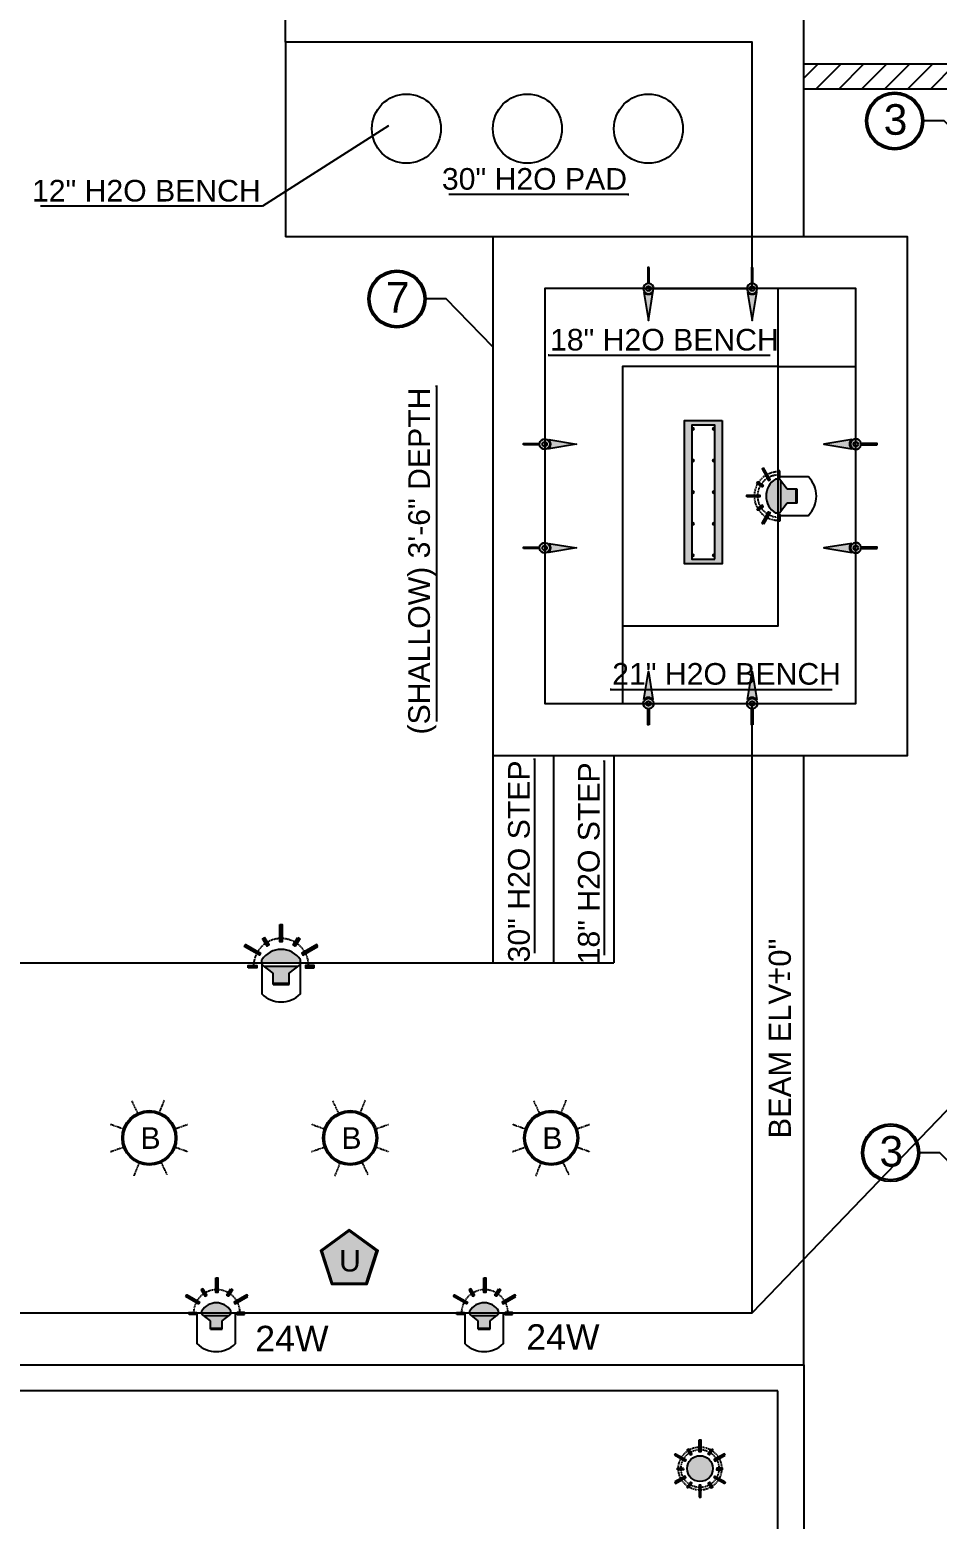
# Model space of a CAD drawing. Header units: inches. Extents: x 1 to 3312, y -950 to 1520.
# Drawn here: x 674.5 to 884.5, y 383.4 to 728 of the extents above; entities that cross this region are included whole.
import ezdxf
from ezdxf import colors
from ezdxf.entities.mleader import LeaderData, LeaderLine
from ezdxf.math import Vec2, Vec3

# ---------------------------------------------------------------- set-up
doc = ezdxf.new("R2010")
doc.units = ezdxf.units.IN
doc.header["$MEASUREMENT"] = 0
doc.linetypes.add('DOT3', pattern=[0.1, 0.05, -0.05])
doc.layers.add('2 Project Detail', color=7, linetype='Continuous')
doc.styles.get("Standard").update_dxf_attribs({"font": 'arial.ttf'})

# ---------------------------------------------------------------- blocks, each defined once
blk = doc.blocks.new('7')
at = {"ltscale": 0.5}
h = blk.add_hatch(color=0, dxfattribs=at)
h.dxf.hatch_style = 1
h.paths.add_polyline_path([(3085.51, -523.12, 1), (3098.85, -523.12, 1)])
h.paths.add_polyline_path([(3098.45, -523.12, -1), (3085.91, -523.12, -1)], flags=16)
at = {"color": 0, "ltscale": 0.5}
for radius in [6.67, 6.27]:
    blk.add_circle((3092.18, -523.12), radius, dxfattribs=at)
at = {"color": 0, "ltscale": 0.5, "insert": (3089.21, -519.23), "char_height": 7.0707, "attachment_point": 1}
blk.add_mtext_dynamic_manual_height_columns('\\pxqc;{\\C256;7}', width=6.3066, gutter_width=1, heights=[0], dxfattribs=at)
blk = doc.blocks.new('3')
at = {"ltscale": 0.5}
h = blk.add_hatch(color=0, dxfattribs=at)
h.dxf.hatch_style = 1
h.paths.add_polyline_path([(3085.51, -455.24, 1), (3098.85, -455.24, 1)])
h.paths.add_polyline_path([(3098.45, -455.24, -1), (3085.91, -455.24, -1)], flags=16)
at = {"color": 0, "ltscale": 0.5}
for radius in [6.67, 6.27]:
    blk.add_circle((3092.18, -455.24), radius, dxfattribs=at)
at = {"color": 0, "ltscale": 0.5, "insert": (3089.21, -451.36), "char_height": 7.0707, "attachment_point": 1}
blk.add_mtext_dynamic_manual_height_columns('\\pxqc;{\\C256;3}', width=6.3066, gutter_width=1, heights=[0], dxfattribs=at)

msp = doc.modelspace()

# ---------------------------------------------------------------- hatches: boundary and pattern name
at = {"layer": '2 Project Detail', "ltscale": 0.5}
h = msp.add_hatch(dxfattribs=at)
h.set_pattern_fill('ANSI31', color=1, scale=30)
h.set_pattern_definition([(45, (-1879.8106, 72.7954), (-2.6516504, 2.6516504), [])])
h.paths.add_polyline_path([(853.6812, 720.07214), (1045.6812, 720.07214), (1045.6812, 790.07214), (1051.6812, 790.07214), (1051.6812, 441.94808), (1045.6812, 441.94808), (1045.6812, 714.21525), (853.6812, 714.21525)])
at = {"layer": '2 Project Detail', "ltscale": 0.5, "true_color": 0x00629d}
h = msp.add_hatch(color=144, dxfattribs=at)
h.dxf.hatch_style = 1
h.paths.add_polyline_path([(818.73886, 667.15392, -0.456112273), (816.62354, 667.15392), (817.6812, 660.7006)])
h.paths.add_polyline_path([(817.84931, 669.26854), (817.84931, 672.98542), (817.51309, 672.98542), (817.51309, 669.26854, 0.373892562), (816.47305, 668.07214), (817.15443, 668.07214, -1), (818.20797, 668.07214), (818.88935, 668.07214, 0.373892562)])
h.paths.add_polyline_path([(818.88935, 668.07214), (818.20797, 668.07214, -1), (817.15443, 668.07214), (816.47305, 668.07214, 1)])
h = msp.add_hatch(color=144, dxfattribs=at)
h.dxf.hatch_style = 1
h.paths.add_polyline_path([(842.73886, 667.15392, -0.456112273), (840.62354, 667.15392), (841.6812, 660.7006)])
h.paths.add_polyline_path([(841.84931, 669.26854), (841.84931, 672.98542), (841.51309, 672.98542), (841.51309, 669.26854, 0.373892562), (840.47305, 668.07214), (841.15443, 668.07214, -1), (842.20797, 668.07214), (842.88935, 668.07214, 0.373892562)])
h.paths.add_polyline_path([(842.88935, 668.07214), (842.20797, 668.07214, -1), (841.15443, 668.07214), (840.47305, 668.07214, 1)])
at = {"layer": '2 Project Detail', "ltscale": 0.5, "true_color": 0x105689}
h = msp.add_hatch(color=146, dxfattribs=at)
h.dxf.hatch_style = 1
edge = h.paths.add_edge_path()
edge.add_line((834.73138, 615.00321), (834.73138, 637.58352))
edge.add_line((834.73138, 637.58352), (826.05306, 637.58352))
edge.add_line((826.05306, 637.58352), (826.05306, 604.3652))
edge.add_line((826.05306, 604.3652), (834.73138, 604.3652))
edge.add_line((834.73138, 604.3652), (834.73138, 615.00321))
edge.add_line((834.73138, 615.00321), (833.0649, 617.29646))
edge.add_line((833.0649, 617.29646), (833.0649, 605.4768))
edge.add_line((833.0649, 605.4768), (833.0649, 605.4768))
edge.add_line((833.0649, 605.4768), (827.71954, 605.4768))
edge.add_line((827.71954, 605.4768), (827.71954, 636.47191))
edge.add_line((827.71954, 636.47191), (828.94177, 636.47191))
edge.add_ellipse((828.94902, 636.36285), major_axis=(0.03039, 0.10658), ratio=0.895728303, start_angle=17.6566297, end_angle=21.8088802, ccw=False)
edge.add_ellipse((828.94902, 636.36285), major_axis=(0.03039, 0.10658), ratio=0.895728303, start_angle=17.6566297, end_angle=21.8088802, ccw=False)
edge.add_line((828.94902, 636.47266), (833.0649, 636.47191))
edge.add_line((833.0649, 636.47191), (833.0649, 636.47191))
edge.add_line((833.0649, 636.47191), (833.0649, 617.29646))
edge.add_line((833.0649, 617.29646), (834.73138, 615.00321))
at = {"layer": '2 Project Detail', "ltscale": 0.5, "true_color": 0x00629d}
h = msp.add_hatch(color=144, dxfattribs=at)
h.dxf.hatch_style = 1
h.paths.add_polyline_path([(794.59942, 631.01448, 0.456112273), (794.59942, 633.1298), (801.05274, 632.07214)])
h.paths.add_polyline_path([(792.4848, 631.90403), (788.76792, 631.90403), (788.76792, 632.24025), (792.4848, 632.24025, -0.373892562), (793.6812, 633.28029), (793.6812, 632.59891, 1), (793.6812, 631.54537), (793.6812, 630.86399, -0.373892562)])
h.paths.add_polyline_path([(793.6812, 630.86399), (793.6812, 631.54537, 1), (793.6812, 632.59891), (793.6812, 633.28029, -1)])
h = msp.add_hatch(color=144, dxfattribs=at)
h.dxf.hatch_style = 1
h.paths.add_polyline_path([(864.76298, 631.01448, -0.456112273), (864.76298, 633.1298), (858.30966, 632.07214)])
h.paths.add_polyline_path([(866.8776, 631.90403), (870.59448, 631.90403), (870.59448, 632.24025), (866.8776, 632.24025, 0.373892562), (865.6812, 633.28029), (865.6812, 632.59891, -1), (865.6812, 631.54537), (865.6812, 630.86399, 0.373892562)])
h.paths.add_polyline_path([(865.6812, 630.86399), (865.6812, 631.54537, -1), (865.6812, 632.59891), (865.6812, 633.28029, 1)])
at = {"layer": '2 Project Detail', "ltscale": 0.5}
h = msp.add_hatch(color=1, dxfattribs=at)
h.dxf.hatch_style = 1
h.paths.add_polyline_path([(845.50211, 623.70113), (845.85957, 623.90333), (844.34411, 626.58256), (843.98664, 626.38037)])
h = msp.add_hatch(color=1, dxfattribs=at)
h.dxf.hatch_style = 1
h.paths.add_polyline_path([(847.6812, 623.9948), (847.09858, 623.9948, 0.21467764), (844.99278, 620.82801), (847.6812, 620.22042)])
h.paths.add_polyline_path([(844.99278, 620.82801, 0.302131951), (847.09858, 616.14948), (847.6812, 616.14948), (847.6812, 620.22042)])
h.paths.add_polyline_path([(848.33731, 616.5761), (849.79338, 618.45612), (851.83954, 618.45612), (851.83954, 621.68816), (849.79338, 621.68816), (848.33731, 623.56818)])
h = msp.add_hatch(color=1, dxfattribs=at)
h.dxf.hatch_style = 1
h.paths.add_polyline_path([(848.12149, 625.89088), (847.7109, 625.89973), (847.67774, 624.36102), (848.08833, 624.35217)])
h = msp.add_hatch(color=1, dxfattribs=at)
h.dxf.hatch_style = 1
h.paths.add_polyline_path([(842.97608, 623.35644), (842.75675, 623.00923), (844.05794, 622.18726), (844.27727, 622.53447)])
h = msp.add_hatch(color=1, dxfattribs=at)
h.dxf.hatch_style = 1
h.paths.add_polyline_path([(840.42711, 620.27748), (840.42711, 619.8668), (843.50525, 619.8668), (843.50525, 620.27748)])
h = msp.add_hatch(color=1, dxfattribs=at)
h.dxf.hatch_style = 1
h.paths.add_polyline_path([(842.75675, 617.13506), (842.97608, 616.78784), (844.27727, 617.60981), (844.05794, 617.95702)])
h = msp.add_hatch(color=1, dxfattribs=at)
h.dxf.hatch_style = 1
h.paths.add_polyline_path([(843.98664, 613.76391), (844.34411, 613.56172), (845.85957, 616.24096), (845.50211, 616.44315)])
h = msp.add_hatch(color=1, dxfattribs=at)
h.dxf.hatch_style = 1
h.paths.add_polyline_path([(847.7109, 614.24455), (848.12149, 614.2534), (848.08833, 615.79211), (847.67774, 615.78326)])
at = {"layer": '2 Project Detail', "ltscale": 0.5, "true_color": 0x00629d}
h = msp.add_hatch(color=144, dxfattribs=at)
h.dxf.hatch_style = 1
h.paths.add_polyline_path([(794.59942, 607.01448, 0.456112273), (794.59942, 609.1298), (801.05274, 608.07214)])
h.paths.add_polyline_path([(792.4848, 607.90403), (788.76792, 607.90403), (788.76792, 608.24025), (792.4848, 608.24025, -0.373892562), (793.6812, 609.28029), (793.6812, 608.59891, 1), (793.6812, 607.54537), (793.6812, 606.86399, -0.373892562)])
h.paths.add_polyline_path([(793.6812, 606.86399), (793.6812, 607.54537, 1), (793.6812, 608.59891), (793.6812, 609.28029, -1)])
h = msp.add_hatch(color=144, dxfattribs=at)
h.dxf.hatch_style = 1
h.paths.add_polyline_path([(864.76298, 607.01448, -0.456112273), (864.76298, 609.1298), (858.30966, 608.07214)])
h.paths.add_polyline_path([(866.8776, 607.90403), (870.59448, 607.90403), (870.59448, 608.24025), (866.8776, 608.24025, 0.373892562), (865.6812, 609.28029), (865.6812, 608.59891, -1), (865.6812, 607.54537), (865.6812, 606.86399, 0.373892562)])
h.paths.add_polyline_path([(865.6812, 606.86399), (865.6812, 607.54537, -1), (865.6812, 608.59891), (865.6812, 609.28029, 1)])
h = msp.add_hatch(color=144, dxfattribs=at)
h.dxf.hatch_style = 1
h.paths.add_polyline_path([(818.73886, 572.99036, 0.456112273), (816.62354, 572.99036), (817.6812, 579.44368)])
h.paths.add_polyline_path([(817.84931, 570.87574), (817.84931, 567.15886), (817.51309, 567.15886), (817.51309, 570.87574, -0.373892562), (816.47305, 572.07214), (817.15443, 572.07214, 1), (818.20797, 572.07214), (818.88935, 572.07214, -0.373892562)])
h.paths.add_polyline_path([(818.88935, 572.07214), (818.20797, 572.07214, 1), (817.15443, 572.07214), (816.47305, 572.07214, -1)])
h = msp.add_hatch(color=144, dxfattribs=at)
h.dxf.hatch_style = 1
h.paths.add_polyline_path([(842.73886, 572.99036, 0.456112273), (840.62354, 572.99036), (841.6812, 579.44368)])
h.paths.add_polyline_path([(841.84931, 570.87574), (841.84931, 567.15886), (841.51309, 567.15886), (841.51309, 570.87574, -0.373892562), (840.47305, 572.07214), (841.15443, 572.07214, 1), (842.20797, 572.07214), (842.88935, 572.07214, -0.373892562)])
h.paths.add_polyline_path([(842.88935, 572.07214), (842.20797, 572.07214, 1), (841.15443, 572.07214), (840.47305, 572.07214, -1)])
at = {"layer": '2 Project Detail', "ltscale": 0.5, "true_color": 0xf8991e}
h = msp.add_hatch(color=30, dxfattribs=at)
h.dxf.hatch_style = 1
h.paths.add_polyline_path([(732.95026, 520.97489), (732.41214, 520.97489), (732.41214, 516.94167), (732.95026, 516.94167)])
h = msp.add_hatch(color=30, dxfattribs=at)
h.dxf.hatch_style = 1
h.paths.add_polyline_path([(728.83281, 517.92243), (728.37787, 517.63504), (729.45487, 515.93012), (729.90982, 516.2175)])
h = msp.add_hatch(color=30, dxfattribs=at)
h.dxf.hatch_style = 1
h.paths.add_polyline_path([(736.98453, 517.63504), (736.52959, 517.92243), (735.45259, 516.2175), (735.90753, 515.93012)])
h = msp.add_hatch(color=30, dxfattribs=at)
h.dxf.hatch_style = 1
h.paths.add_polyline_path([(724.41568, 516.31092), (724.15075, 515.84255), (727.66129, 513.85687), (727.92622, 514.32525)])
h = msp.add_hatch(color=30, dxfattribs=at)
h.dxf.hatch_style = 1
h.paths.add_polyline_path([(728.22363, 512.73421), (728.22363, 512.07214), (737.13877, 512.07214), (737.13877, 512.73421, 0.552655355)])
h.paths.add_polyline_path([(736.65397, 511.32656), (728.70843, 511.32656), (730.84481, 509.67194), (730.84481, 507.34676), (734.51759, 507.34676), (734.51759, 509.67194)])
h = msp.add_hatch(color=30, dxfattribs=at)
h.dxf.hatch_style = 1
h.paths.add_polyline_path([(737.43618, 514.32525), (737.70111, 513.85687), (741.21165, 515.84255), (740.94672, 516.31092)])
h = msp.add_hatch(color=30, dxfattribs=at)
h.dxf.hatch_style = 1
h.paths.add_polyline_path([(725.04545, 511.43112), (725.05704, 510.89314), (727.07318, 510.93658), (727.06159, 511.47457)])
h = msp.add_hatch(color=30, dxfattribs=at)
h.dxf.hatch_style = 1
h.paths.add_polyline_path([(740.30536, 510.89314), (740.31695, 511.43112), (738.30081, 511.47457), (738.28922, 510.93658)])
at = {"layer": '2 Project Detail', "ltscale": 0.5, "true_color": 0xcd6928}
h = msp.add_hatch(color=32, dxfattribs=at)
h.dxf.hatch_style = 1
h.paths.add_polyline_path([(755.10807, 445.545), (750.5884, 448.82873), (750.487, 448.57066), (754.79256, 445.44248), (752.36912, 437.98392), (744.52672, 437.98392), (742.10329, 445.44248), (748.44792, 450.05213), (750.487, 448.57066), (750.5884, 448.82873), (748.44792, 450.38388), (741.78778, 445.545), (744.33173, 437.71553), (752.56412, 437.71553)])
at = {"layer": '2 Project Detail', "ltscale": 0.5, "true_color": 0x939598}
h = msp.add_hatch(color=252, dxfattribs=at)
h.dxf.hatch_style = 1
h.paths.add_polyline_path([(742.10329, 445.44248), (744.52672, 437.98392), (752.36912, 437.98392), (754.79256, 445.44248), (748.44792, 450.05213)])
h.paths.add_polyline_path([(744.81743, 439.30531), (752.4044, 439.30531), (752.4044, 446.93321), (744.81743, 446.93321)], flags=24)
at = {"layer": '2 Project Detail', "ltscale": 0.5, "true_color": 0xf8d731}
h = msp.add_hatch(color=40, dxfattribs=at)
h.dxf.hatch_style = 1
h.paths.add_polyline_path([(718.02789, 439.21068), (717.57399, 439.21068), (717.57399, 435.80859), (718.02789, 435.80859)])
h = msp.add_hatch(color=40, dxfattribs=at)
h.dxf.hatch_style = 1
h.paths.add_polyline_path([(780.02789, 439.21068), (779.57399, 439.21068), (779.57399, 435.80859), (780.02789, 435.80859)])
h = msp.add_hatch(color=40, dxfattribs=at)
h.dxf.hatch_style = 1
h.paths.add_polyline_path([(710.82883, 435.27654), (710.60536, 434.88146), (713.56656, 433.2065), (713.79003, 433.60159)])
h = msp.add_hatch(color=40, dxfattribs=at)
h.dxf.hatch_style = 1
h.paths.add_polyline_path([(714.55476, 436.63587), (714.171, 436.39346), (715.07948, 434.95532), (715.46323, 435.19774)])
h = msp.add_hatch(color=40, dxfattribs=at)
h.dxf.hatch_style = 1
h.paths.add_polyline_path([(721.43088, 436.39346), (721.04712, 436.63587), (720.13865, 435.19774), (720.5224, 434.95532)])
h = msp.add_hatch(color=40, dxfattribs=at)
h.dxf.hatch_style = 1
h.paths.add_polyline_path([(721.81185, 433.60159), (722.03532, 433.2065), (724.99652, 434.88146), (724.77305, 435.27654)])
h = msp.add_hatch(color=40, dxfattribs=at)
h.dxf.hatch_style = 1
h.paths.add_polyline_path([(772.82883, 435.27654), (772.60536, 434.88146), (775.56656, 433.2065), (775.79003, 433.60159)])
h = msp.add_hatch(color=40, dxfattribs=at)
h.dxf.hatch_style = 1
h.paths.add_polyline_path([(776.55476, 436.63587), (776.171, 436.39346), (777.07948, 434.95532), (777.46323, 435.19774)])
h = msp.add_hatch(color=40, dxfattribs=at)
h.dxf.hatch_style = 1
h.paths.add_polyline_path([(783.43088, 436.39346), (783.04712, 436.63587), (782.13865, 435.19774), (782.5224, 434.95532)])
h = msp.add_hatch(color=40, dxfattribs=at)
h.dxf.hatch_style = 1
h.paths.add_polyline_path([(783.81185, 433.60159), (784.03532, 433.2065), (786.99652, 434.88146), (786.77305, 435.27654)])
h = msp.add_hatch(color=40, dxfattribs=at)
h.dxf.hatch_style = 1
h.paths.add_polyline_path([(711.36005, 431.16035), (711.36983, 430.70654), (713.07048, 430.74319), (713.0607, 431.19699)])
h = msp.add_hatch(color=40, dxfattribs=at)
h.dxf.hatch_style = 1
h.paths.add_polyline_path([(718.40152, 433.35008, 0.307471865), (714.33813, 431.56869), (714.33813, 431.07214), (717.82326, 431.07214)])
h.paths.add_polyline_path([(718.40152, 433.35008), (717.82326, 431.07214), (721.02448, 431.07214), (721.02448, 431.56869, 0.209571798)])
h.paths.add_polyline_path([(720.66088, 430.51295), (714.70173, 430.51295), (716.30401, 429.27199), (716.30401, 427.5281), (719.0586, 427.5281), (719.0586, 429.27199)])
h = msp.add_hatch(color=40, dxfattribs=at)
h.dxf.hatch_style = 1
h.paths.add_polyline_path([(724.23205, 430.70654), (724.24183, 431.16035), (722.54118, 431.19699), (722.5314, 430.74319)])
h = msp.add_hatch(color=40, dxfattribs=at)
h.dxf.hatch_style = 1
h.paths.add_polyline_path([(773.36005, 431.16035), (773.36983, 430.70654), (775.07048, 430.74319), (775.0607, 431.19699)])
h = msp.add_hatch(color=40, dxfattribs=at)
h.dxf.hatch_style = 1
h.paths.add_polyline_path([(780.40152, 433.35008, 0.307471865), (776.33813, 431.56869), (776.33813, 431.07214), (779.82326, 431.07214)])
h.paths.add_polyline_path([(780.40152, 433.35008), (779.82326, 431.07214), (783.02448, 431.07214), (783.02448, 431.56869, 0.209571798)])
h.paths.add_polyline_path([(782.66088, 430.51295), (776.70173, 430.51295), (778.30401, 429.27199), (778.30401, 427.5281), (781.0586, 427.5281), (781.0586, 429.27199)])
h = msp.add_hatch(color=40, dxfattribs=at)
h.dxf.hatch_style = 1
h.paths.add_polyline_path([(786.23205, 430.70654), (786.24183, 431.16035), (784.54118, 431.19699), (784.5314, 430.74319)])
at = {"layer": '2 Project Detail', "ltscale": 0.5}
h = msp.add_hatch(color=1, dxfattribs=at)
h.dxf.hatch_style = 1
h.paths.add_polyline_path([(829.80547, 401.69937), (829.43586, 401.69937), (829.43586, 398.92904), (829.80547, 398.92904)])
h = msp.add_hatch(color=1, dxfattribs=at)
h.dxf.hatch_style = 1
h.paths.add_polyline_path([(823.94326, 398.4958), (823.76129, 398.17408), (826.1726, 396.81016), (826.35457, 397.13188)])
h = msp.add_hatch(color=1, dxfattribs=at)
h.dxf.hatch_style = 1
h.paths.add_polyline_path([(826.63901, 395.07214, 1), (832.60232, 395.07214, 1)])
h = msp.add_hatch(color=1, dxfattribs=at)
h.dxf.hatch_style = 1
h.paths.add_polyline_path([(826.97729, 399.6027), (826.6648, 399.4053), (827.40457, 398.23423), (827.71706, 398.43163)])
h = msp.add_hatch(color=1, dxfattribs=at)
h.dxf.hatch_style = 1
h.paths.add_polyline_path([(831.52427, 398.43163), (831.83676, 398.23423), (832.57653, 399.4053), (832.26404, 399.6027)])
h = msp.add_hatch(color=1, dxfattribs=at)
h.dxf.hatch_style = 1
h.paths.add_polyline_path([(832.88676, 397.13188), (833.06873, 396.81016), (835.48004, 398.17408), (835.29807, 398.4958)])
h = msp.add_hatch(color=1, dxfattribs=at)
h.dxf.hatch_style = 1
h.paths.add_polyline_path([(826.35457, 393.0124), (826.1726, 393.33412), (823.76129, 391.9702), (823.94326, 391.64849)])
h = msp.add_hatch(color=1, dxfattribs=at)
h.dxf.hatch_style = 1
h.paths.add_polyline_path([(825.76864, 394.80428), (825.76067, 395.17381), (824.37583, 395.14397), (824.3838, 394.77443)])
h = msp.add_hatch(color=1, dxfattribs=at)
h.dxf.hatch_style = 1
h.paths.add_polyline_path([(835.29807, 391.64849), (835.48004, 391.9702), (833.06873, 393.33412), (832.88676, 393.0124)])
h = msp.add_hatch(color=1, dxfattribs=at)
h.dxf.hatch_style = 1
h.paths.add_polyline_path([(834.8655, 395.14397), (833.48066, 395.17381), (833.47269, 394.80428), (834.85753, 394.77443)])
h = msp.add_hatch(color=1, dxfattribs=at)
h.dxf.hatch_style = 1
h.paths.add_polyline_path([(827.71706, 391.71265), (827.40457, 391.91005), (826.6648, 390.73898), (826.97729, 390.54158)])
h = msp.add_hatch(color=1, dxfattribs=at)
h.dxf.hatch_style = 1
h.paths.add_polyline_path([(829.80547, 391.21524), (829.43586, 391.21524), (829.43586, 388.44491), (829.80547, 388.44491)])
h = msp.add_hatch(color=1, dxfattribs=at)
h.dxf.hatch_style = 1
h.paths.add_polyline_path([(832.26404, 390.54158), (832.57653, 390.73898), (831.83676, 391.91005), (831.52427, 391.71265)])

# ---------------------------------------------------------------- linework, layer by layer
at = {"ltscale": 0.5}
for p, q in [((733.6812, 725.07214), (733.6812, 680.07214)), ((853.6812, 720.07214), (1051.6812, 720.07214)), ((781.6812, 680.07214), (733.6812, 680.07214)), ((817.6812, 668.07214), (841.6812, 668.07214)), ((847.6812, 650.07214), (847.6812, 668.07214)), ((847.6812, 650.07214), (865.6812, 650.07214)), ((811.6812, 590.07214), (811.6812, 572.07214)), ((781.6812, 560.07214), (781.6812, 512.07214)), ((795.6812, 560.07214), (795.6812, 512.07214)), ((809.6812, 560.07214), (809.6812, 512.07214)), ((655.6812, 512.07214), (809.6812, 512.07214)), ((853.6812, 419.07214), (853.6812, 281.07214))]:
    msp.add_line(p, q, dxfattribs=at)
for points in [[(406.6812, 764.07214), (406.6812, 500.07214), (634.6812, 500.07214), (643.6812, 500.07214), (643.6812, 428.07214), (643.6812, 419.07214), (853.6812, 419.07214), (853.6812, 560.07214), (877.6812, 560.07214), (877.6812, 671.07214), (877.6812, 680.07214), (853.6812, 680.07214), (853.6812, 728.07214), (853.6812, 737.07214), (745.6812, 737.07214), (745.6812, 761.07214), (745.6812, 764.07214)], [(418.6812, 752.07214), (418.6812, 512.07214), (634.6812, 512.07214), (655.6812, 512.07214), (655.6812, 431.07214), (841.6812, 431.07214), (841.6812, 572.07214), (865.6812, 572.07214), (865.6812, 668.07214), (841.6812, 668.07214), (841.6812, 725.07214), (733.6812, 725.07214), (733.6812, 752.07214)], [(877.6812, 680.07214), (781.6812, 680.07214), (781.6812, 560.07214), (877.6812, 560.07214)], [(865.6812, 668.07214), (793.6812, 668.07214), (793.6812, 572.07214), (865.6812, 572.07214)], [(847.6812, 650.07214), (811.6812, 650.07214), (811.6812, 590.07214), (847.6812, 590.07214)]]:
    msp.add_lwpolyline(points, close=True, dxfattribs=at)
msp.add_lwpolyline([(847.62066, 413.07214), (649.62066, 413.07214), (649.62066, 377.07214), (847.62066, 377.07214), (847.62066, 413.07214)], dxfattribs=at)
at = {"color": 7, "ltscale": 0.5, "true_color": 0xffffff}
for centre in [(761.6812, 705.07214), (789.6812, 705.07214), (817.6812, 705.07214)]:
    msp.add_circle(centre, 8, dxfattribs=at)
at = {"layer": '2 Project Detail', "color": 1, "ltscale": 0.5}
for p, q in [((844.23513, 626.35814), (845.68084, 623.80223)), ((848.0069, 623.9948), (847.09858, 623.9948)), ((847.6812, 616.14948), (847.6812, 623.9948)), ((849.79338, 621.68816), (848.0069, 623.9948)), ((848.33731, 616.5761), (848.33731, 623.56818)), ((852.09665, 621.68816), (849.79338, 621.68816)), ((851.83954, 618.45612), (851.83954, 621.68816)), ((852.09665, 618.45612), (852.09665, 621.68816)), ((840.5688, 620.07214), (843.50525, 620.07214)), ((849.79338, 618.45612), (848.0069, 616.14948)), ((852.09665, 618.45612), (849.79338, 618.45612)), ((844.23513, 613.78614), (845.68084, 616.34205)), ((847.6812, 616.14948), (847.09858, 616.14948)), ((847.6812, 616.14948), (848.0069, 616.14948)), ((823.96327, 398.27216), (826.26359, 396.97102)), ((823.96327, 398.27216), (826.26359, 396.97102)), ((835.27806, 398.27216), (832.97774, 396.97102)), ((835.27806, 398.27216), (832.97774, 396.97102)), ((823.96327, 391.87213), (826.26359, 393.17326)), ((823.96327, 391.87213), (826.26359, 393.17326)), ((835.27806, 391.87213), (832.97774, 393.17326)), ((835.27806, 391.87213), (832.97774, 393.17326))]:
    msp.add_line(p, q, dxfattribs=at)
at = {"layer": '2 Project Detail', "color": 30, "ltscale": 0.5, "true_color": 0xf8991e}
for p, q in [((732.6812, 520.78924), (732.6812, 516.94167)), ((724.44481, 515.98533), (727.79376, 514.09106)), ((740.91759, 515.98533), (737.56864, 514.09106)), ((728.22363, 512.07214), (728.22363, 512.73421)), ((728.22363, 512.07214), (728.22363, 511.70203)), ((728.22363, 512.07214), (737.13877, 512.07214)), ((730.84481, 509.67194), (728.22363, 511.70203)), ((728.70843, 511.32656), (736.65397, 511.32656)), ((734.51759, 509.67194), (737.13877, 511.70203)), ((737.13877, 511.70203), (737.13877, 512.73421)), ((730.84481, 507.05459), (730.84481, 509.67194)), ((730.84481, 507.34676), (734.51759, 507.34676)), ((730.84481, 507.05459), (734.51759, 507.05459)), ((734.51759, 507.05459), (734.51759, 509.67194))]:
    msp.add_line(p, q, dxfattribs=at)
at = {"layer": '2 Project Detail', "color": 5, "linetype": 'DOT3', "ltscale": 0.5}
for p, q in [((698.08911, 480.1381), (699.46158, 477.26512)), ((704.52918, 477.4282), (705.71409, 480.38347)), ((744.58911, 480.1381), (745.96158, 477.26512)), ((751.02918, 477.4282), (752.21409, 480.38347)), ((791.08911, 480.1381), (792.46158, 477.26512)), ((797.52918, 477.4282), (798.71409, 480.38347)), ((693.23061, 474.73564), (696.23259, 473.67462)), ((708.12981, 473.67462), (711.13179, 474.73564)), ((739.73061, 474.73564), (742.73259, 473.67462)), ((754.62981, 473.67462), (757.63179, 474.73564)), ((786.23061, 474.73564), (789.23259, 473.67462)), ((801.12981, 473.67462), (804.13179, 474.73564)), ((693.23061, 468.40864), (696.23259, 469.46966)), ((708.12981, 469.46966), (711.13179, 468.40864)), ((739.73061, 468.40864), (742.73259, 469.46966)), ((754.62981, 469.46966), (757.63179, 468.40864)), ((786.23061, 468.40864), (789.23259, 469.46966)), ((801.12981, 469.46966), (804.13179, 468.40864)), ((698.64831, 462.76081), (699.83322, 465.71609)), ((704.90082, 465.87916), (706.27329, 463.00618)), ((745.14831, 462.76081), (746.33322, 465.71609)), ((751.40082, 465.87916), (752.77329, 463.00618)), ((791.64831, 462.76081), (792.83322, 465.71609)), ((797.90082, 465.87916), (799.27329, 463.00618))]:
    msp.add_line(p, q, dxfattribs=at)
at = {"layer": '2 Project Detail', "color": 40, "ltscale": 0.5, "true_color": 0xf8d731}
for p, q in [((717.80094, 439.05408), (717.80094, 435.80859)), ((779.80094, 439.05408), (779.80094, 435.80859)), ((710.8534, 435.0019), (713.6783, 433.40405)), ((724.74848, 435.0019), (721.92358, 433.40405)), ((772.8534, 435.0019), (775.6783, 433.40405)), ((786.74848, 435.0019), (783.92358, 433.40405)), ((714.33802, 431.07214), (714.33802, 431.56869)), ((714.33802, 431.07214), (714.33802, 430.79456)), ((714.33802, 431.07214), (721.02438, 431.07214)), ((716.30391, 429.27199), (714.33802, 430.79456)), ((719.05849, 429.27199), (721.02438, 430.79456)), ((721.02438, 430.79456), (721.02438, 431.56869)), ((776.33802, 431.07214), (776.33802, 431.56869)), ((776.33802, 431.07214), (776.33802, 430.79456)), ((776.33802, 431.07214), (783.02438, 431.07214)), ((778.30391, 429.27199), (776.33802, 430.79456)), ((781.05849, 429.27199), (783.02438, 430.79456)), ((783.02438, 430.79456), (783.02438, 431.56869)), ((714.70162, 430.51295), (720.66078, 430.51295)), ((716.30391, 427.30898), (716.30391, 429.27199)), ((716.30391, 427.5281), (719.05849, 427.5281)), ((716.30391, 427.30898), (719.05849, 427.30898)), ((719.05849, 427.30898), (719.05849, 429.27199)), ((776.70162, 430.51295), (782.66078, 430.51295)), ((778.30391, 427.30898), (778.30391, 429.27199)), ((778.30391, 427.5281), (781.05849, 427.5281)), ((778.30391, 427.30898), (781.05849, 427.30898)), ((781.05849, 427.30898), (781.05849, 429.27199))]:
    msp.add_line(p, q, dxfattribs=at)
at = {"layer": '2 Project Detail', "color": 1, "ltscale": 0.5}
for points in [[(853.6812, 720.07214), (1045.6812, 720.07214), (1045.6812, 790.07214), (1051.6812, 790.07214), (1051.6812, 441.94808), (1045.6812, 441.94808), (1045.6812, 714.21525), (853.6812, 714.21525)], [(844.34411, 626.58256), (843.98664, 626.38037), (845.50211, 623.70113), (845.85957, 623.90333)], [(848.12149, 625.89088), (847.7109, 625.89973), (847.67774, 624.36102), (848.08833, 624.35217)], [(842.75675, 623.00923), (842.97608, 623.35644), (844.27727, 622.53447), (844.05794, 622.18726)], [(840.42711, 619.8668), (840.42711, 620.27748), (843.50525, 620.27748), (843.50525, 619.8668)], [(842.75675, 617.13506), (842.97608, 616.78784), (844.27727, 617.60981), (844.05794, 617.95702)], [(844.34411, 613.56172), (843.98664, 613.76391), (845.50211, 616.44315), (845.85957, 616.24096)], [(848.12149, 614.2534), (847.7109, 614.24455), (847.67774, 615.78326), (848.08833, 615.79211)], [(829.43586, 401.69937), (829.80547, 401.69937), (829.80547, 398.92904), (829.43586, 398.92904)], [(823.76129, 398.17408), (823.94326, 398.4958), (826.35457, 397.13188), (826.1726, 396.81016)], [(826.97729, 399.6027), (826.6648, 399.4053), (827.40457, 398.23423), (827.71706, 398.43163)], [(832.26404, 399.6027), (832.57653, 399.4053), (831.83676, 398.23423), (831.52427, 398.43163)], [(835.48004, 398.17408), (835.29807, 398.4958), (832.88676, 397.13188), (833.06873, 396.81016)], [(823.76129, 391.9702), (823.94326, 391.64849), (826.35457, 393.0124), (826.1726, 393.33412)], [(824.3838, 394.77443), (824.37583, 395.14397), (825.76067, 395.17381), (825.76864, 394.80428)], [(835.48004, 391.9702), (835.29807, 391.64849), (832.88676, 393.0124), (833.06873, 393.33412)], [(834.85753, 394.77443), (834.8655, 395.14397), (833.48066, 395.17381), (833.47269, 394.80428)], [(826.97729, 390.54158), (826.6648, 390.73898), (827.40457, 391.91005), (827.71706, 391.71265)], [(829.43586, 388.44491), (829.80547, 388.44491), (829.80547, 391.21524), (829.43586, 391.21524)], [(832.26404, 390.54158), (832.57653, 390.73898), (831.83676, 391.91005), (831.52427, 391.71265)]]:
    msp.add_lwpolyline(points, close=True, dxfattribs=at)
at = {"layer": '2 Project Detail', "color": 251, "ltscale": 0.5, "true_color": 0x636466}
for points in [[(896.88809, 695.79766), (886.11691, 706.85123), (880.96138, 706.85123)], [(781.6812, 654.63513), (770.91002, 665.6887), (765.7545, 665.6887)], [(895.92584, 457.07455), (885.15466, 468.12812), (879.99913, 468.12812)]]:
    msp.add_lwpolyline(points, dxfattribs=at)
at = {"layer": '2 Project Detail', "color": 144, "ltscale": 0.5, "true_color": 0x00629d}
for points in [[(817.84931, 672.98542), (817.51309, 672.98542), (817.51309, 669.26854, 14.303509308), (817.84931, 669.26854)], [(841.84931, 672.98542), (841.51309, 672.98542), (841.51309, 669.26854, 14.303509308), (841.84931, 669.26854)], [(816.62354, 667.15392), (817.6812, 660.7006), (818.73886, 667.15392, -0.456112273)], [(840.62354, 667.15392), (841.6812, 660.7006), (842.73886, 667.15392, -0.456112273)], [(788.76792, 631.90403), (788.76792, 632.24025), (792.4848, 632.24025, -14.303509308), (792.4848, 631.90403)], [(794.59942, 633.1298), (801.05274, 632.07214), (794.59942, 631.01448, 0.456112273)], [(864.76298, 633.1298), (858.30966, 632.07214), (864.76298, 631.01448, -0.456112273)], [(870.59448, 631.90403), (870.59448, 632.24025), (866.8776, 632.24025, 14.303509308), (866.8776, 631.90403)], [(788.76792, 607.90403), (788.76792, 608.24025), (792.4848, 608.24025, -14.303509308), (792.4848, 607.90403)], [(794.59942, 609.1298), (801.05274, 608.07214), (794.59942, 607.01448, 0.456112273)], [(864.76298, 609.1298), (858.30966, 608.07214), (864.76298, 607.01448, -0.456112273)], [(870.59448, 607.90403), (870.59448, 608.24025), (866.8776, 608.24025, 14.303509308), (866.8776, 607.90403)], [(816.62354, 572.99036), (817.6812, 579.44368), (818.73886, 572.99036, 0.456112273)], [(840.62354, 572.99036), (841.6812, 579.44368), (842.73886, 572.99036, 0.456112273)], [(817.84931, 567.15886), (817.51309, 567.15886), (817.51309, 570.87574, -14.303509308), (817.84931, 570.87574)], [(841.84931, 567.15886), (841.51309, 567.15886), (841.51309, 570.87574, -14.303509308), (841.84931, 570.87574)]]:
    msp.add_lwpolyline(points, format="xyb", close=True, dxfattribs=at)
at = {"layer": '2 Project Detail', "color": 146, "true_color": 0x105689}
for points in [[(834.73181, 637.58352), (834.73181, 604.3652), (826.0535, 604.3652), (826.0535, 637.58352)], [(833.06533, 605.4768), (833.06533, 636.47191), (827.71998, 636.47191), (827.71998, 605.4768)]]:
    msp.add_lwpolyline(points, close=True, dxfattribs=at)
at = {"layer": '2 Project Detail', "color": 251, "ltscale": 0.5, "true_color": 0x636466}
for points in [[(847.90685, 615.61295), (854.71552, 615.61295, 0.414213562), (854.71552, 624.52809), (847.90685, 624.52809)], [(713.20143, 430.79456), (713.20143, 423.98589, 0.414213562), (722.11657, 423.98589), (722.11657, 430.79456)], [(775.20143, 430.79456), (775.20143, 423.98589, 0.414213562), (784.11657, 423.98589), (784.11657, 430.79456)]]:
    msp.add_lwpolyline(points, format="xyb", dxfattribs=at)
at = {"layer": '2 Project Detail', "color": 30, "ltscale": 0.5, "true_color": 0xf8991e}
for points in [[(732.41214, 520.97489), (732.95026, 520.97489), (732.95026, 516.94167), (732.41214, 516.94167)], [(728.83281, 517.92243), (728.37787, 517.63504), (729.45487, 515.93012), (729.90982, 516.2175)], [(736.52959, 517.92243), (736.98453, 517.63504), (735.90753, 515.93012), (735.45259, 516.2175)], [(724.15075, 515.84255), (724.41568, 516.31092), (727.92622, 514.32525), (727.66129, 513.85687)], [(741.21165, 515.84255), (740.94672, 516.31092), (737.43618, 514.32525), (737.70111, 513.85687)], [(725.05704, 510.89314), (725.04545, 511.43112), (727.06159, 511.47457), (727.07318, 510.93658)], [(740.30536, 510.89314), (740.31695, 511.43112), (738.30081, 511.47457), (738.28922, 510.93658)]]:
    msp.add_lwpolyline(points, close=True, dxfattribs=at)
msp.add_lwpolyline([(728.22363, 511.70203), (728.22363, 504.89336, 0.414213562), (737.13877, 504.89336), (737.13877, 511.70203)], format="xyb", dxfattribs=at)
at = {"layer": '2 Project Detail'}
for points in [[(748.44792, 450.38388), (741.78778, 445.545), (744.33173, 437.71553), (752.56412, 437.71553), (755.10807, 445.545)], [(748.44792, 450.05213), (742.10329, 445.44248), (744.52672, 437.98392), (752.36912, 437.98392), (754.79256, 445.44248)]]:
    msp.add_lwpolyline(points, close=True, dxfattribs=at)
at = {"layer": '2 Project Detail', "color": 40, "ltscale": 0.5, "true_color": 0xf8d731}
for points in [[(717.57399, 439.21068), (718.02789, 439.21068), (718.02789, 435.80859), (717.57399, 435.80859)], [(779.57399, 439.21068), (780.02789, 439.21068), (780.02789, 435.80859), (779.57399, 435.80859)], [(710.60536, 434.88146), (710.82883, 435.27654), (713.79003, 433.60159), (713.56656, 433.2065)], [(714.55476, 436.63587), (714.171, 436.39346), (715.07948, 434.95532), (715.46323, 435.19774)], [(721.04712, 436.63587), (721.43088, 436.39346), (720.5224, 434.95532), (720.13865, 435.19774)], [(724.99652, 434.88146), (724.77305, 435.27654), (721.81185, 433.60159), (722.03532, 433.2065)], [(772.60536, 434.88146), (772.82883, 435.27654), (775.79003, 433.60159), (775.56656, 433.2065)], [(776.55476, 436.63587), (776.171, 436.39346), (777.07948, 434.95532), (777.46323, 435.19774)], [(783.04712, 436.63587), (783.43088, 436.39346), (782.5224, 434.95532), (782.13865, 435.19774)], [(786.99652, 434.88146), (786.77305, 435.27654), (783.81185, 433.60159), (784.03532, 433.2065)], [(711.36983, 430.70654), (711.36005, 431.16035), (713.0607, 431.19699), (713.07048, 430.74319)], [(724.23205, 430.70654), (724.24183, 431.16035), (722.54118, 431.19699), (722.5314, 430.74319)], [(773.36983, 430.70654), (773.36005, 431.16035), (775.0607, 431.19699), (775.07048, 430.74319)], [(786.23205, 430.70654), (786.24183, 431.16035), (784.54118, 431.19699), (784.5314, 430.74319)]]:
    msp.add_lwpolyline(points, close=True, dxfattribs=at)
at = {"layer": '2 Project Detail', "color": 144, "ltscale": 0.5, "true_color": 0x00629d}
for centre in [(817.6812, 668.07214), (841.6812, 668.07214), (793.6812, 632.07214), (865.6812, 632.07214), (793.6812, 608.07214), (865.6812, 608.07214), (817.6812, 572.07214), (841.6812, 572.07214)]:
    msp.add_circle(centre, 0.52677, dxfattribs=at)
at = {"layer": '2 Project Detail', "color": 0, "ltscale": 0.5}
for centre in [(702.1812, 471.57214), (748.6812, 471.57214), (795.1812, 471.57214)]:
    msp.add_circle(centre, 6.30923, dxfattribs=at)
at = {"layer": '2 Project Detail', "color": 5}
for centre in [(702.1812, 471.57214), (748.6812, 471.57214), (795.1812, 471.57214)]:
    msp.add_circle(centre, 5.98927, dxfattribs=at)
at = {"layer": '2 Project Detail', "color": 1, "linetype": 'DOT3', "ltscale": 0.5}
for radius in [5.00446, 4.38222]:
    msp.add_circle((829.62066, 395.07214), radius, dxfattribs=at)
at = {"layer": '2 Project Detail', "color": 1, "ltscale": 0.5}
msp.add_circle((829.62066, 395.07214), 2.98166, dxfattribs=at)
at = {"layer": '2 Project Detail', "color": 146, "true_color": 0x105689}
for centre, radius, start, end in [((828.08016, 635.59936), 0.20367, 0, 180), ((828.08016, 635.59936), 0.20367, 180, 0), ((828.08016, 635.59936), 0.10636, 0, 180), ((828.08016, 635.59936), 0.10636, 180, 0), ((828.08016, 635.59936), 0.0975, 0, 180), ((828.08016, 635.59936), 0.0975, 180, 0), ((828.08016, 635.59936), 0.065, 0, 180), ((828.08016, 635.59936), 0.065, 180, 0), ((828.08016, 635.59936), 0.05837, 0, 180), ((828.08016, 635.59936), 0.05837, 180, 0), ((832.70516, 635.59936), 0.20367, 0, 180), ((832.70516, 635.59936), 0.20367, 180, 0), ((832.70516, 635.59936), 0.10636, 0, 180), ((832.70516, 635.59936), 0.10636, 180, 0), ((832.70516, 635.59936), 0.0975, 0, 180), ((832.70516, 635.59936), 0.0975, 180, 0), ((832.70516, 635.59936), 0.065, 0, 180), ((832.70516, 635.59936), 0.065, 180, 0), ((832.70516, 635.59936), 0.05837, 0, 180), ((832.70516, 635.59936), 0.05837, 180, 0), ((828.08016, 628.28686), 0.20367, 0, 180), ((828.08016, 628.28686), 0.20367, 180, 0), ((828.08016, 628.28686), 0.10636, 0, 180), ((828.08016, 628.28686), 0.10636, 180, 0), ((828.08016, 628.28686), 0.0975, 0, 180), ((828.08016, 628.28686), 0.0975, 180, 0), ((828.08016, 628.28686), 0.065, 0, 180), ((828.08016, 628.28686), 0.065, 180, 0), ((828.08016, 628.28686), 0.05837, 0, 180), ((828.08016, 628.28686), 0.05837, 180, 0), ((832.70516, 628.28686), 0.20367, 0, 180), ((832.70516, 628.28686), 0.20367, 180, 0), ((832.70516, 628.28686), 0.10636, 0, 180), ((832.70516, 628.28686), 0.10636, 180, 0), ((832.70516, 628.28686), 0.0975, 0, 180), ((832.70516, 628.28686), 0.0975, 180, 0), ((832.70516, 628.28686), 0.065, 0, 180), ((832.70516, 628.28686), 0.065, 180, 0), ((832.70516, 628.28686), 0.05837, 0, 180), ((832.70516, 628.28686), 0.05837, 180, 0), ((828.08016, 620.97436), 0.20367, 0, 180), ((828.08016, 620.97436), 0.20367, 180, 0), ((828.08016, 620.97436), 0.10636, 0, 180), ((828.08016, 620.97436), 0.10636, 180, 0), ((828.08016, 620.97436), 0.0975, 0, 180), ((828.08016, 620.97436), 0.0975, 180, 0), ((828.08016, 620.97436), 0.065, 0, 180), ((828.08016, 620.97436), 0.065, 180, 0), ((828.08016, 620.97436), 0.05837, 0, 180), ((828.08016, 620.97436), 0.05837, 180, 0), ((832.70516, 620.97436), 0.20367, 0, 180), ((832.70516, 620.97436), 0.20367, 180, 0), ((832.70516, 620.97436), 0.10636, 0, 180), ((832.70516, 620.97436), 0.10636, 180, 0), ((832.70516, 620.97436), 0.0975, 0, 180), ((832.70516, 620.97436), 0.0975, 180, 0), ((832.70516, 620.97436), 0.065, 0, 180), ((832.70516, 620.97436), 0.065, 180, 0), ((832.70516, 620.97436), 0.05837, 0, 180), ((832.70516, 620.97436), 0.05837, 180, 0), ((828.08016, 613.66186), 0.20367, 0, 180), ((828.08016, 613.66186), 0.20367, 180, 0), ((828.08016, 613.66186), 0.10636, 0, 180), ((828.08016, 613.66186), 0.10636, 180, 0), ((828.08016, 613.66186), 0.0975, 0, 180), ((828.08016, 613.66186), 0.0975, 180, 0), ((828.08016, 613.66186), 0.065, 0, 180), ((828.08016, 613.66186), 0.065, 180, 0), ((828.08016, 613.66186), 0.05837, 0, 180), ((828.08016, 613.66186), 0.05837, 180, 0), ((832.70516, 613.66186), 0.20367, 0, 180), ((832.70516, 613.66186), 0.20367, 180, 0), ((832.70516, 613.66186), 0.10636, 0, 180), ((832.70516, 613.66186), 0.10636, 180, 0), ((832.70516, 613.66186), 0.0975, 0, 180), ((832.70516, 613.66186), 0.0975, 180, 0), ((832.70516, 613.66186), 0.065, 0, 180), ((832.70516, 613.66186), 0.065, 180, 0), ((832.70516, 613.66186), 0.05837, 0, 180), ((832.70516, 613.66186), 0.05837, 180, 0), ((828.08016, 606.34936), 0.20367, 0, 180), ((832.70516, 606.34936), 0.20367, 0, 180), ((828.08016, 606.34936), 0.20367, 180, 0), ((828.08016, 606.34936), 0.10636, 0, 180), ((828.08016, 606.34936), 0.10636, 180, 0), ((828.08016, 606.34936), 0.0975, 0, 180), ((828.08016, 606.34936), 0.0975, 180, 0), ((828.08016, 606.34936), 0.065, 0, 180), ((828.08016, 606.34936), 0.065, 180, 0), ((828.08016, 606.34936), 0.05837, 0, 180), ((828.08016, 606.34936), 0.05837, 180, 0), ((832.70516, 606.34936), 0.20367, 180, 0), ((832.70516, 606.34936), 0.10636, 0, 180), ((832.70516, 606.34936), 0.10636, 180, 0), ((832.70516, 606.34936), 0.0975, 0, 180), ((832.70516, 606.34936), 0.0975, 180, 0), ((832.70516, 606.34936), 0.065, 0, 180), ((832.70516, 606.34936), 0.065, 180, 0), ((832.70516, 606.34936), 0.05837, 0, 180), ((832.70516, 606.34936), 0.05837, 180, 0)]:
    msp.add_arc(centre, radius, start, end, dxfattribs=at)
at = {"layer": '2 Project Detail', "color": 1, "linetype": 'DOT3', "ltscale": 0.5}
for radius in [5.61538, 4.86913]:
    msp.add_arc((847.7907, 620.07214), radius, 90, 270, dxfattribs=at)
at = {"layer": '2 Project Detail', "color": 1, "ltscale": 0.5}
msp.add_arc((849.56356, 620.07214), 4.63286, 122.1450612, 237.8549388, dxfattribs=at)
at = {"layer": '2 Project Detail', "color": 30, "linetype": 'DOT3', "ltscale": 0.5, "true_color": 0xf8991e}
msp.add_arc((732.6812, 511.32656), 6.3799, 0, 180, dxfattribs=at)
at = {"layer": '2 Project Detail', "color": 30, "ltscale": 0.5, "true_color": 0xf8991e}
msp.add_arc((732.6812, 509.9331), 5.26461, 32.1450612, 147.8549388, dxfattribs=at)
at = {"layer": '2 Project Detail', "color": 40, "linetype": 'DOT3', "ltscale": 0.5, "true_color": 0xf8d731}
for centre in [(717.80094, 431.07214), (779.80094, 431.07214)]:
    msp.add_arc(centre, 5.38156, 0, 180, dxfattribs=at)
at = {"layer": '2 Project Detail', "color": 40, "ltscale": 0.5, "true_color": 0xf8d731}
for centre in [(717.6812, 429.46786), (779.6812, 429.46786)]:
    msp.add_arc(centre, 3.94846, 32.1450612, 147.8549388, dxfattribs=at)
at = {"layer": '2 Project Detail', "color": 146, "true_color": 0x105689}
msp.add_ellipse((828.94946, 636.36285), major_axis=(0.03039, 0.10658), ratio=0.895728303, start_param=0.308166323, end_param=0.380636766, dxfattribs=at)

# ---------------------------------------------------------------- block references
at = {"layer": '2 Project Detail', "color": 251, "true_color": 0x636466}
for name, p in [('3', (-2217.49066, 1162.09579)), ('7', (-2332.6975, 1188.79016)), ('3', (-2218.45291, 923.37268))]:
    msp.add_blockref(name, p, dxfattribs=at)

# ---------------------------------------------------------------- texts
for s, p in [('BEAM ELV  0"', (850.64949, 471.4337)), ('+', (849.82698, 507.01099)), ('-', (852.17256, 507.82211))]:
    msp.add_text(s, height=5.12, rotation=90, dxfattribs=at).set_placement(p)
at = {"layer": '2 Project Detail'}
for s, p in [('B', (700.13116, 469.0422)), ('B', (746.63116, 469.0422)), ('B', (793.13116, 469.0422)), ('U', (746.08875, 440.66189))]:
    msp.add_text(s, height=5, dxfattribs=at).set_placement(p)
at = {"layer": '2 Project Detail', "color": 251, "ltscale": 0.5, "true_color": 0x636466, "char_height": 5.904634, "attachment_point": 1}
for insert in [(726.70133, 428.09621), (789.4143, 428.45244)]:
    msp.add_mtext_dynamic_manual_height_columns('24W ', width=25.2301424, gutter_width=1, heights=[0], dxfattribs=dict(at, insert=insert))

# ---------------------------------------------------------------- leaders
at = {"layer": '2 Project Detail'}
ml = msp.add_multileader_mtext('Standard', dxfattribs=at)
ml.set_content('12" H2O BENCH', color=256)
ml.set_leader_properties(color=256)
ml.build(insert=Vec2(0, 0))
ml.multileader.update_dxf_attribs({"text_left_attachment_type": 5, "text_right_attachment_type": 5, "dogleg_length": 0.36, "arrow_head_size": 0.18})
ctx = ml.context
ctx.base_point, ctx.char_height, ctx.arrow_head_size, ctx.landing_gap_size, ctx.plane_origin = Vec3(676.24202, 687.13159), 5, 0.18, 0.09, Vec3(696.10932, 680.25156)
ctx.left_attachment, ctx.right_attachment, ctx.text_align_type = 5, 5, 2
notes = []
notes.append((ctx, [(1, (1, 1, 0), (728.40207, 687.13159), (-1, 0), 0.36, [(0, [(757.6939, 705.8541)], 0, [])])]))
ctx.mtext.insert, ctx.mtext.alignment, ctx.mtext.flow_direction = Vec3(727.95207, 693.22027), 3, 5
ml = msp.add_multileader_mtext('Standard', dxfattribs=at)
ml.set_content('30" H2O PAD', color=256)
ml.set_leader_properties(color=256)
ml.build(insert=Vec2(0, 0))
ml.multileader.update_dxf_attribs({"text_left_attachment_type": 5, "text_right_attachment_type": 5, "dogleg_length": 0.36, "arrow_head_size": 0.18})
ctx = ml.context
ctx.base_point, ctx.char_height, ctx.arrow_head_size, ctx.landing_gap_size, ctx.plane_origin = Vec3(770.4573, 689.86762), 5, 0.18, 0.09, Vec3(751.15235, 664.26507)
ctx.left_attachment, ctx.right_attachment, ctx.text_align_type = 5, 5, 2
notes.append((ctx, [(1, (1, 1, 0), (813.18693, 689.86762), (-1, 0), 0.36, [(0, [(812.73693, 689.86762)], 0, [])])]))
ctx.mtext.insert, ctx.mtext.alignment, ctx.mtext.flow_direction = Vec3(812.73693, 695.95629), 3, 5
ml = msp.add_multileader_mtext('Standard', dxfattribs=at)
ml.set_content('18" H2O BENCH', color=256)
ml.set_leader_properties(color=256)
ml.build(insert=Vec2(0, 0))
ml.multileader.update_dxf_attribs({"text_left_attachment_type": 5, "text_right_attachment_type": 5, "dogleg_length": 0.36, "arrow_head_size": 0.18})
ctx = ml.context
ctx.base_point, ctx.char_height, ctx.arrow_head_size, ctx.landing_gap_size, ctx.plane_origin = Vec3(794.81826, 652.65832), 5, 0.18, 0.09, Vec3(775.14496, 627.05578)
ctx.left_attachment, ctx.right_attachment = 5, 5
notes.append((ctx, [(0, (1, 1, 0), (794.45826, 652.65832), (1, 0), 0.36, [(0, [(794.81826, 652.65832)], 0, [])])]))
ctx.mtext.insert, ctx.mtext.flow_direction = Vec3(794.90826, 658.747), 5
ml = msp.add_multileader_mtext('Standard', dxfattribs=at)
ml.set_content('\\P(SHALLOW) 3\'-6" DEPTH', color=256)
ml.set_leader_properties(color=256)
ml.build(insert=Vec2(0, 0))
ml.multileader.update_dxf_attribs({"text_left_attachment_type": 5, "text_right_attachment_type": 5, "dogleg_length": 0.36, "arrow_head_size": 0.18})
ctx = ml.context
ctx.base_point, ctx.char_height, ctx.arrow_head_size, ctx.landing_gap_size, ctx.plane_origin, ctx.plane_x_axis, ctx.plane_y_axis = Vec3(768.66575, 565.79231), 5, 0.18, 0.09, Vec3(794.2683, 593.63947), Vec3(0, 1), Vec3(-1, 0)
ctx.left_attachment, ctx.right_attachment, ctx.text_align_type = 5, 5, 2
notes.append((ctx, [(1, (1, 1, 0), (768.66575, 645.61948), (0, -1), 0.36, [(0, [(768.66575, 645.16948)], 0, [])])]))
ctx.mtext.insert, ctx.mtext.text_direction, ctx.mtext.rotation, ctx.mtext.alignment, ctx.mtext.flow_direction = Vec3(753.77376, 645.16948), Vec3(0, 1), 1.570796327, 3, 5
ml = msp.add_multileader_mtext('Standard', dxfattribs=at)
ml.set_content('21" H2O BENCH', color=256)
ml.set_leader_properties(color=256)
ml.build(insert=Vec2(0, 0))
ml.multileader.update_dxf_attribs({"text_left_attachment_type": 5, "text_right_attachment_type": 5, "dogleg_length": 0.36, "arrow_head_size": 0.18})
ctx = ml.context
ctx.base_point, ctx.char_height, ctx.arrow_head_size, ctx.landing_gap_size, ctx.plane_origin = Vec3(809.2131, 575.34638), 5, 0.18, 0.09, Vec3(789.5398, 549.74384)
ctx.left_attachment, ctx.right_attachment = 5, 5
notes.append((ctx, [(0, (1, 1, 0), (808.8531, 575.34638), (1, 0), 0.36, [(0, [(809.2131, 575.34638)], 0, [])])]))
ctx.mtext.insert, ctx.mtext.flow_direction = Vec3(809.3031, 581.43506), 5
ml = msp.add_multileader_mtext('Standard', dxfattribs=at)
ml.set_content('30" H2O STEP', color=256)
ml.set_leader_properties(color=256)
ml.build(insert=Vec2(0, 0))
ml.multileader.update_dxf_attribs({"text_left_attachment_type": 5, "text_right_attachment_type": 5, "dogleg_length": 0.36, "arrow_head_size": 0.18})
ctx = ml.context
ctx.base_point, ctx.char_height, ctx.arrow_head_size, ctx.landing_gap_size, ctx.plane_origin, ctx.plane_x_axis, ctx.plane_y_axis = Vec3(791.29709, 512.66901), 5, 0.18, 0.09, Vec3(816.89964, 497.31359), Vec3(0, 1), Vec3(-1, 0)
ctx.left_attachment, ctx.right_attachment, ctx.text_align_type = 5, 5, 2
notes.append((ctx, [(1, (1, 1, 0), (791.29709, 559.34817), (0, -1), 0.36, [(0, [(791.29709, 558.89817)], 0, [])])]))
ctx.mtext.insert, ctx.mtext.text_direction, ctx.mtext.rotation, ctx.mtext.alignment, ctx.mtext.flow_direction = Vec3(785.20842, 558.89817), Vec3(0, 1), 1.570796327, 3, 5
ml = msp.add_multileader_mtext('Standard', dxfattribs=at)
ml.set_content('18" H2O STEP', color=256)
ml.set_leader_properties(color=256)
ml.build(insert=Vec2(0, 0))
ml.multileader.update_dxf_attribs({"text_left_attachment_type": 5, "text_right_attachment_type": 5, "dogleg_length": 0.36, "arrow_head_size": 0.18})
ctx = ml.context
ctx.base_point, ctx.char_height, ctx.arrow_head_size, ctx.landing_gap_size, ctx.plane_origin, ctx.plane_x_axis, ctx.plane_y_axis = Vec3(807.47024, 512.69445), 5, 0.18, 0.09, Vec3(833.07279, 496.87176), Vec3(0, 1), Vec3(-1, 0)
ctx.left_attachment, ctx.right_attachment, ctx.text_align_type = 5, 5, 2
notes.append((ctx, [(1, (1, 1, 0), (807.47024, 558.90634), (0, -1), 0.36, [(0, [(807.47024, 558.45634)], 0, [])])]))
ctx.mtext.insert, ctx.mtext.text_direction, ctx.mtext.rotation, ctx.mtext.alignment, ctx.mtext.flow_direction = Vec3(801.38157, 558.45634), Vec3(0, 1), 1.570796327, 3, 5
ml = msp.add_multileader_mtext('Standard', dxfattribs=at)
ml.set_content('6" H2O SUNSHELF\\P3 BUBBLERS \\P1 UMBRELLA SLEEVE ', color=256)
ml.set_leader_properties(color=256)
ml.build(insert=Vec2(0, 0))
ml.multileader.update_dxf_attribs({"text_left_attachment_type": 5, "text_right_attachment_type": 5, "dogleg_length": 0.36, "arrow_head_size": 0.18})
ctx = ml.context
ctx.base_point, ctx.char_height, ctx.arrow_head_size, ctx.landing_gap_size, ctx.plane_origin = Vec3(899.5912, 490.91848), 5, 0.18, 0.09, Vec3(958.61547, 418.41098)
ctx.left_attachment, ctx.right_attachment = 5, 5
notes.append((ctx, [(0, (1, 1, 0), (899.2312, 490.91848), (1, 0), 0.36, [(0, [(841.6812, 431.07214)], 0, [])])]))
ctx.mtext.insert, ctx.mtext.width, ctx.mtext.flow_direction = Vec3(899.6812, 513.84435), 143.2417818, 5
for ctx, leaders in notes:
    for number, flags, end, landing, length, lines in leaders:
        leader = LeaderData()
        leader.index, (leader.has_last_leader_line, leader.has_dogleg_vector, leader.attachment_direction) = number, flags
        leader.last_leader_point, leader.dogleg_vector, leader.dogleg_length = Vec3(end), Vec3(landing), length
        for number, points, colour, breaks in lines:
            line = LeaderLine()
            line.index, line.vertices, line.color, line.breaks = number, Vec3.list(points), colors.encode_raw_color(colour), breaks
            leader.lines.append(line)
        ctx.leaders.append(leader)

doc.saveas('drawing.dxf')
